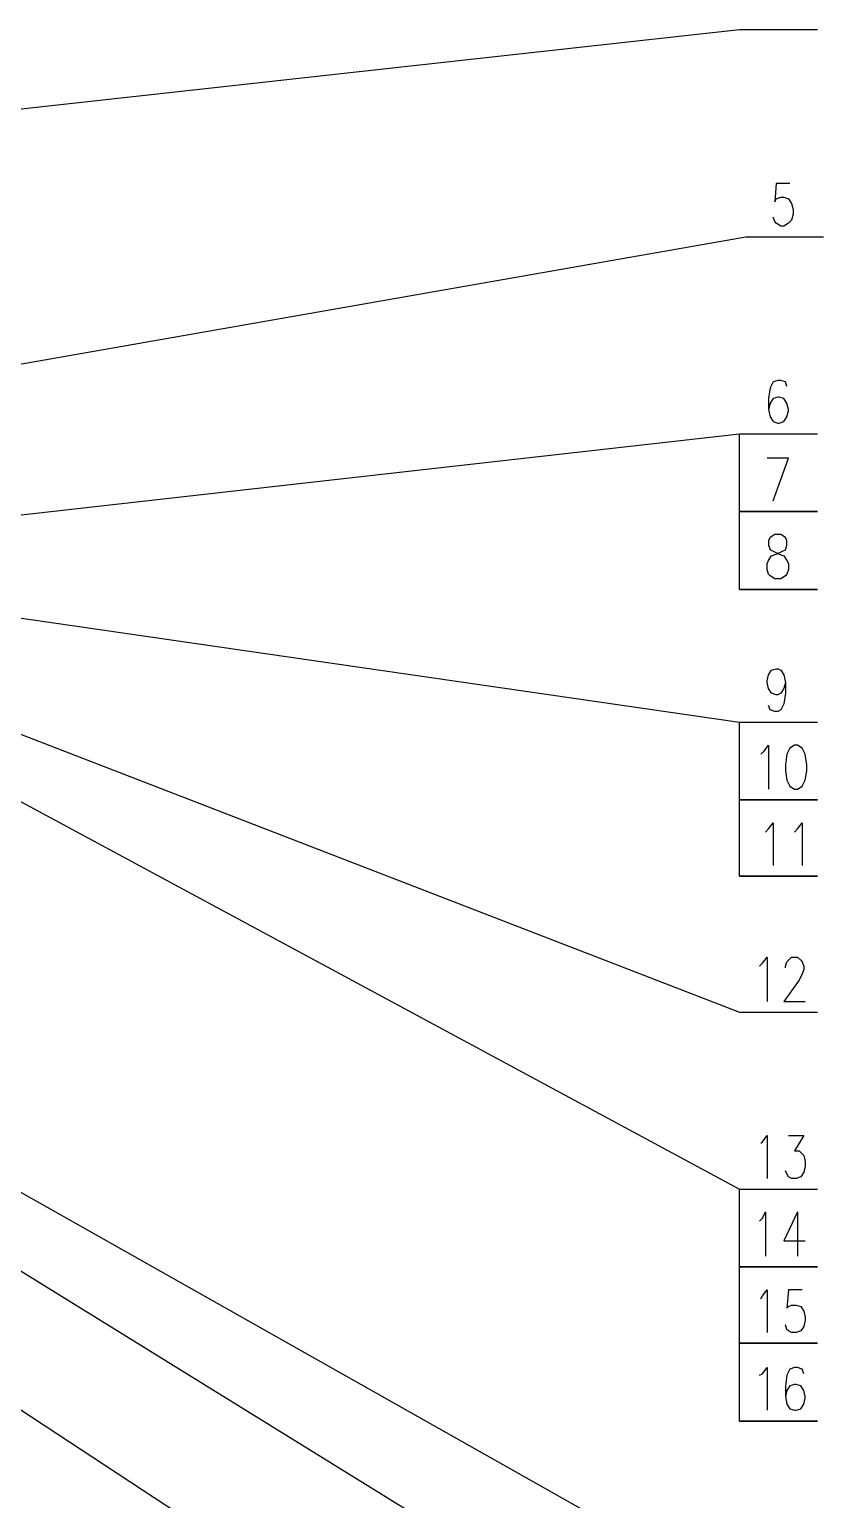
# Model space of a CAD drawing. Extents: x 13.06 to 16.25, y 9.33 to 13.85.
# Drawn here: x 14.598 to 14.945, y 12.796 to 13.438 of the extents above; entities that cross this region are included whole.
import ezdxf

# ---------------------------------------------------------------- set-up
doc = ezdxf.new("R2010")
doc.units = 0
doc.header["$MEASUREMENT"] = 0
doc.linetypes.add('AUSGEZOGEN', pattern=[0])
doc.layers.get('0').update_dxf_attribs({"linetype": 'AUSGEZOGEN'})

msp = doc.modelspace()

# ---------------------------------------------------------------- linework, layer by layer
for points in [[(14.354, 13.37667), (14.35333, 13.37667), (14.35333, 13.37667), (14.908, 13.438), (14.908, 13.438), (14.942, 13.438)], [(14.93, 13.37067), (14.924, 13.37067), (14.924, 13.37067), (14.92333, 13.36267), (14.92333, 13.36267), (14.924, 13.364), (14.924, 13.364), (14.926, 13.36467), (14.926, 13.36467), (14.92733, 13.36467), (14.92733, 13.36467), (14.92933, 13.364), (14.92933, 13.364), (14.93067, 13.362), (14.93067, 13.362), (14.93133, 13.35933), (14.93133, 13.35933), (14.93133, 13.35733), (14.93133, 13.35733), (14.93067, 13.35467), (14.93067, 13.35467), (14.92933, 13.35333), (14.92933, 13.35333), (14.92733, 13.352), (14.92733, 13.352), (14.926, 13.352), (14.926, 13.352), (14.924, 13.35333), (14.924, 13.35333), (14.92333, 13.354), (14.92333, 13.354), (14.92267, 13.356)], [(14.18933, 13.22067), (14.18867, 13.22067), (14.18867, 13.22067), (14.91067, 13.34733), (14.91067, 13.34733), (14.94467, 13.34733)], [(14.92867, 13.282), (14.928, 13.284), (14.928, 13.284), (14.926, 13.28467), (14.926, 13.28467), (14.92467, 13.28467), (14.92467, 13.28467), (14.92267, 13.284), (14.92267, 13.284), (14.92133, 13.28133), (14.92133, 13.28133), (14.92067, 13.27667), (14.92067, 13.27667), (14.92067, 13.272), (14.92067, 13.272), (14.92133, 13.26867), (14.92133, 13.26867), (14.92267, 13.26667), (14.92267, 13.26667), (14.92467, 13.266), (14.92467, 13.266), (14.92533, 13.266), (14.92533, 13.266), (14.92733, 13.26667), (14.92733, 13.26667), (14.92867, 13.26867), (14.92867, 13.26867), (14.92933, 13.27133), (14.92933, 13.27133), (14.92933, 13.272), (14.92933, 13.272), (14.92867, 13.27467), (14.92867, 13.27467), (14.92733, 13.27667), (14.92733, 13.27667), (14.92533, 13.27733), (14.92533, 13.27733), (14.92467, 13.27733), (14.92467, 13.27733), (14.92267, 13.27667), (14.92267, 13.27667), (14.92133, 13.27467), (14.92133, 13.27467), (14.92067, 13.272)], [(14.484, 13.21333), (14.48333, 13.21333), (14.48333, 13.21333), (14.908, 13.26133), (14.908, 13.26133), (14.942, 13.26133)], [(14.908, 13.22733), (14.942, 13.22733), (14.942, 13.22733), (14.908, 13.22733), (14.908, 13.22733), (14.908, 13.26133)], [(14.92267, 13.232), (14.92933, 13.25067), (14.92933, 13.25067), (14.92, 13.25067)], [(14.908, 13.19333), (14.942, 13.19333), (14.942, 13.19333), (14.908, 13.19333), (14.908, 13.19333), (14.908, 13.22733)], [(14.92333, 13.21733), (14.92133, 13.216), (14.92133, 13.216), (14.92067, 13.21467), (14.92067, 13.21467), (14.92067, 13.21267), (14.92067, 13.21267), (14.92133, 13.21067), (14.92133, 13.21067), (14.92267, 13.21), (14.92267, 13.21), (14.92533, 13.20867), (14.92533, 13.20867), (14.92733, 13.208), (14.92733, 13.208), (14.92867, 13.206), (14.92867, 13.206), (14.92933, 13.20467), (14.92933, 13.20467), (14.92933, 13.202), (14.92933, 13.202), (14.92867, 13.2), (14.92867, 13.2), (14.928, 13.19933), (14.928, 13.19933), (14.926, 13.198), (14.926, 13.198), (14.92333, 13.198), (14.92333, 13.198), (14.92133, 13.19933), (14.92133, 13.19933), (14.92067, 13.2), (14.92067, 13.2), (14.92, 13.202), (14.92, 13.202), (14.92, 13.20467), (14.92, 13.20467), (14.92067, 13.206), (14.92067, 13.206), (14.922, 13.208), (14.922, 13.208), (14.924, 13.20867), (14.924, 13.20867), (14.92667, 13.21), (14.92667, 13.21), (14.928, 13.21067), (14.928, 13.21067), (14.92867, 13.21267), (14.92867, 13.21267), (14.92867, 13.21467), (14.92867, 13.21467), (14.928, 13.216), (14.928, 13.216), (14.926, 13.21733), (14.926, 13.21733), (14.92333, 13.21733), (14.92333, 13.21733)], [(14.49467, 13.19533), (14.494, 13.19533), (14.494, 13.19533), (14.908, 13.13533), (14.908, 13.13533), (14.942, 13.13533)], [(14.44267, 13.18267), (14.442, 13.18267), (14.442, 13.18267), (14.908, 12.93133), (14.908, 12.93133), (14.942, 12.93133)], [(14.452, 13.18533), (14.45133, 13.18533), (14.45133, 13.18533), (14.908, 13.00867), (14.908, 13.00867), (14.942, 13.00867)], [(14.15267, 13.16933), (14.152, 13.16933), (14.152, 13.16933), (14.908, 12.70133), (14.908, 12.70133), (14.942, 12.70133)], [(14.176, 13.16667), (14.17533, 13.16667), (14.17533, 13.16667), (14.908, 12.75267), (14.908, 12.75267), (14.942, 12.75267)], [(14.928, 13.15267), (14.92733, 13.15), (14.92733, 13.15), (14.926, 13.148), (14.926, 13.148), (14.92467, 13.14733), (14.92467, 13.14733), (14.924, 13.14733), (14.924, 13.14733), (14.922, 13.148), (14.922, 13.148), (14.92067, 13.15), (14.92067, 13.15), (14.92, 13.15267), (14.92, 13.15267), (14.92, 13.15333), (14.92, 13.15333), (14.92067, 13.156), (14.92067, 13.156), (14.922, 13.158), (14.922, 13.158), (14.924, 13.15867), (14.924, 13.15867), (14.92467, 13.15867), (14.92467, 13.15867), (14.926, 13.158), (14.926, 13.158), (14.92733, 13.156), (14.92733, 13.156), (14.928, 13.15267), (14.928, 13.15267), (14.928, 13.148), (14.928, 13.148), (14.92733, 13.14333), (14.92733, 13.14333), (14.926, 13.14067), (14.926, 13.14067), (14.92467, 13.14), (14.92467, 13.14), (14.92333, 13.14), (14.92333, 13.14), (14.92133, 13.14067), (14.92133, 13.14067), (14.92067, 13.14267)], [(14.908, 13.10133), (14.942, 13.10133), (14.942, 13.10133), (14.908, 13.10133), (14.908, 13.10133), (14.908, 13.13533)], [(14.91733, 13.12133), (14.91867, 13.12267), (14.91867, 13.12267), (14.92067, 13.12533), (14.92067, 13.12533), (14.92067, 13.106)], [(14.932, 13.12533), (14.93, 13.124), (14.93, 13.124), (14.92867, 13.12133), (14.92867, 13.12133), (14.928, 13.11667), (14.928, 13.11667), (14.928, 13.114), (14.928, 13.114), (14.92867, 13.11), (14.92867, 13.11), (14.93, 13.10733), (14.93, 13.10733), (14.932, 13.106), (14.932, 13.106), (14.93333, 13.106), (14.93333, 13.106), (14.93533, 13.10733), (14.93533, 13.10733), (14.93667, 13.11), (14.93667, 13.11), (14.93733, 13.114), (14.93733, 13.114), (14.93733, 13.11667), (14.93733, 13.11667), (14.93667, 13.12133), (14.93667, 13.12133), (14.93533, 13.124), (14.93533, 13.124), (14.93333, 13.12533), (14.93333, 13.12533), (14.932, 13.12533), (14.932, 13.12533)], [(14.908, 13.068), (14.942, 13.068), (14.942, 13.068), (14.908, 13.068), (14.908, 13.068), (14.908, 13.10133)], [(14.91933, 13.08733), (14.92067, 13.08867), (14.92067, 13.08867), (14.92267, 13.09133), (14.92267, 13.09133), (14.92267, 13.07267)], [(14.932, 13.08733), (14.93333, 13.08867), (14.93333, 13.08867), (14.93533, 13.09133), (14.93533, 13.09133), (14.93533, 13.07267)], [(14.21533, 13.08467), (14.21467, 13.08467), (14.21467, 13.08467), (14.90867, 12.628), (14.90867, 12.628), (14.94267, 12.628)], [(14.91667, 13.02867), (14.918, 13.03), (14.918, 13.03), (14.92, 13.03267), (14.92, 13.03267), (14.92, 13.01333)], [(14.928, 13.028), (14.928, 13.02867), (14.928, 13.02867), (14.92867, 13.03067), (14.92867, 13.03067), (14.92933, 13.03133), (14.92933, 13.03133), (14.93067, 13.03267), (14.93067, 13.03267), (14.93333, 13.03267), (14.93333, 13.03267), (14.93467, 13.03133), (14.93467, 13.03133), (14.93533, 13.03067), (14.93533, 13.03067), (14.936, 13.02867), (14.936, 13.02867), (14.936, 13.02733), (14.936, 13.02733), (14.93533, 13.02533), (14.93533, 13.02533), (14.934, 13.02267), (14.934, 13.02267), (14.92733, 13.01333), (14.92733, 13.01333), (14.93667, 13.01333)], [(14.91733, 12.95133), (14.918, 12.952), (14.918, 12.952), (14.92, 12.95467), (14.92, 12.95467), (14.92, 12.936)], [(14.92933, 12.95467), (14.936, 12.95467), (14.936, 12.95467), (14.932, 12.948), (14.932, 12.948), (14.934, 12.948), (14.934, 12.948), (14.93533, 12.94667), (14.93533, 12.94667), (14.936, 12.946), (14.936, 12.946), (14.93667, 12.94333), (14.93667, 12.94333), (14.93667, 12.94133), (14.93667, 12.94133), (14.936, 12.93867), (14.936, 12.93867), (14.93467, 12.93667), (14.93467, 12.93667), (14.93267, 12.936), (14.93267, 12.936), (14.93067, 12.936), (14.93067, 12.936), (14.92933, 12.93667), (14.92933, 12.93667), (14.92867, 12.938), (14.92867, 12.938), (14.928, 12.93933)], [(14.908, 12.89733), (14.942, 12.89733), (14.942, 12.89733), (14.908, 12.89733), (14.908, 12.89733), (14.908, 12.93133)], [(14.91667, 12.91733), (14.918, 12.91867), (14.918, 12.91867), (14.91933, 12.92133), (14.91933, 12.92133), (14.91933, 12.902)], [(14.93333, 12.92133), (14.92733, 12.90867), (14.92733, 12.90867), (14.93667, 12.90867)], [(14.93333, 12.92133), (14.93333, 12.902)], [(14.908, 12.864), (14.942, 12.864), (14.942, 12.864), (14.908, 12.864), (14.908, 12.864), (14.908, 12.89733)], [(14.91733, 12.88333), (14.918, 12.88467), (14.918, 12.88467), (14.92, 12.88733), (14.92, 12.88733), (14.92, 12.86867)], [(14.93533, 12.88733), (14.92933, 12.88733), (14.92933, 12.88733), (14.92867, 12.87933), (14.92867, 12.87933), (14.92933, 12.88), (14.92933, 12.88), (14.93067, 12.88067), (14.93067, 12.88067), (14.93267, 12.88067), (14.93267, 12.88067), (14.93467, 12.88), (14.93467, 12.88), (14.936, 12.878), (14.936, 12.878), (14.93667, 12.87533), (14.93667, 12.87533), (14.93667, 12.874), (14.93667, 12.874), (14.936, 12.87133), (14.936, 12.87133), (14.93467, 12.86933), (14.93467, 12.86933), (14.93267, 12.86867), (14.93267, 12.86867), (14.93067, 12.86867), (14.93067, 12.86867), (14.92933, 12.86933), (14.92933, 12.86933), (14.92867, 12.87), (14.92867, 12.87), (14.928, 12.872)], [(14.908, 12.83), (14.942, 12.83), (14.942, 12.83), (14.908, 12.83), (14.908, 12.83), (14.908, 12.864)], [(14.91667, 12.85), (14.918, 12.85067), (14.918, 12.85067), (14.92, 12.85333), (14.92, 12.85333), (14.92, 12.83467)], [(14.936, 12.85067), (14.93533, 12.85267), (14.93533, 12.85267), (14.93333, 12.85333), (14.93333, 12.85333), (14.932, 12.85333), (14.932, 12.85333), (14.93, 12.85267), (14.93, 12.85267), (14.92867, 12.85), (14.92867, 12.85), (14.928, 12.84533), (14.928, 12.84533), (14.928, 12.84067), (14.928, 12.84067), (14.92867, 12.83733), (14.92867, 12.83733), (14.93, 12.83533), (14.93, 12.83533), (14.932, 12.83467), (14.932, 12.83467), (14.93267, 12.83467), (14.93267, 12.83467), (14.93467, 12.83533), (14.93467, 12.83533), (14.936, 12.83733), (14.936, 12.83733), (14.93667, 12.84), (14.93667, 12.84), (14.93667, 12.84067), (14.93667, 12.84067), (14.936, 12.84333), (14.936, 12.84333), (14.93467, 12.84533), (14.93467, 12.84533), (14.93267, 12.846), (14.93267, 12.846), (14.932, 12.846), (14.932, 12.846), (14.93, 12.84533), (14.93, 12.84533), (14.92867, 12.84333), (14.92867, 12.84333), (14.928, 12.84067)]]:
    msp.add_lwpolyline(points)

doc.saveas('drawing.dxf')
